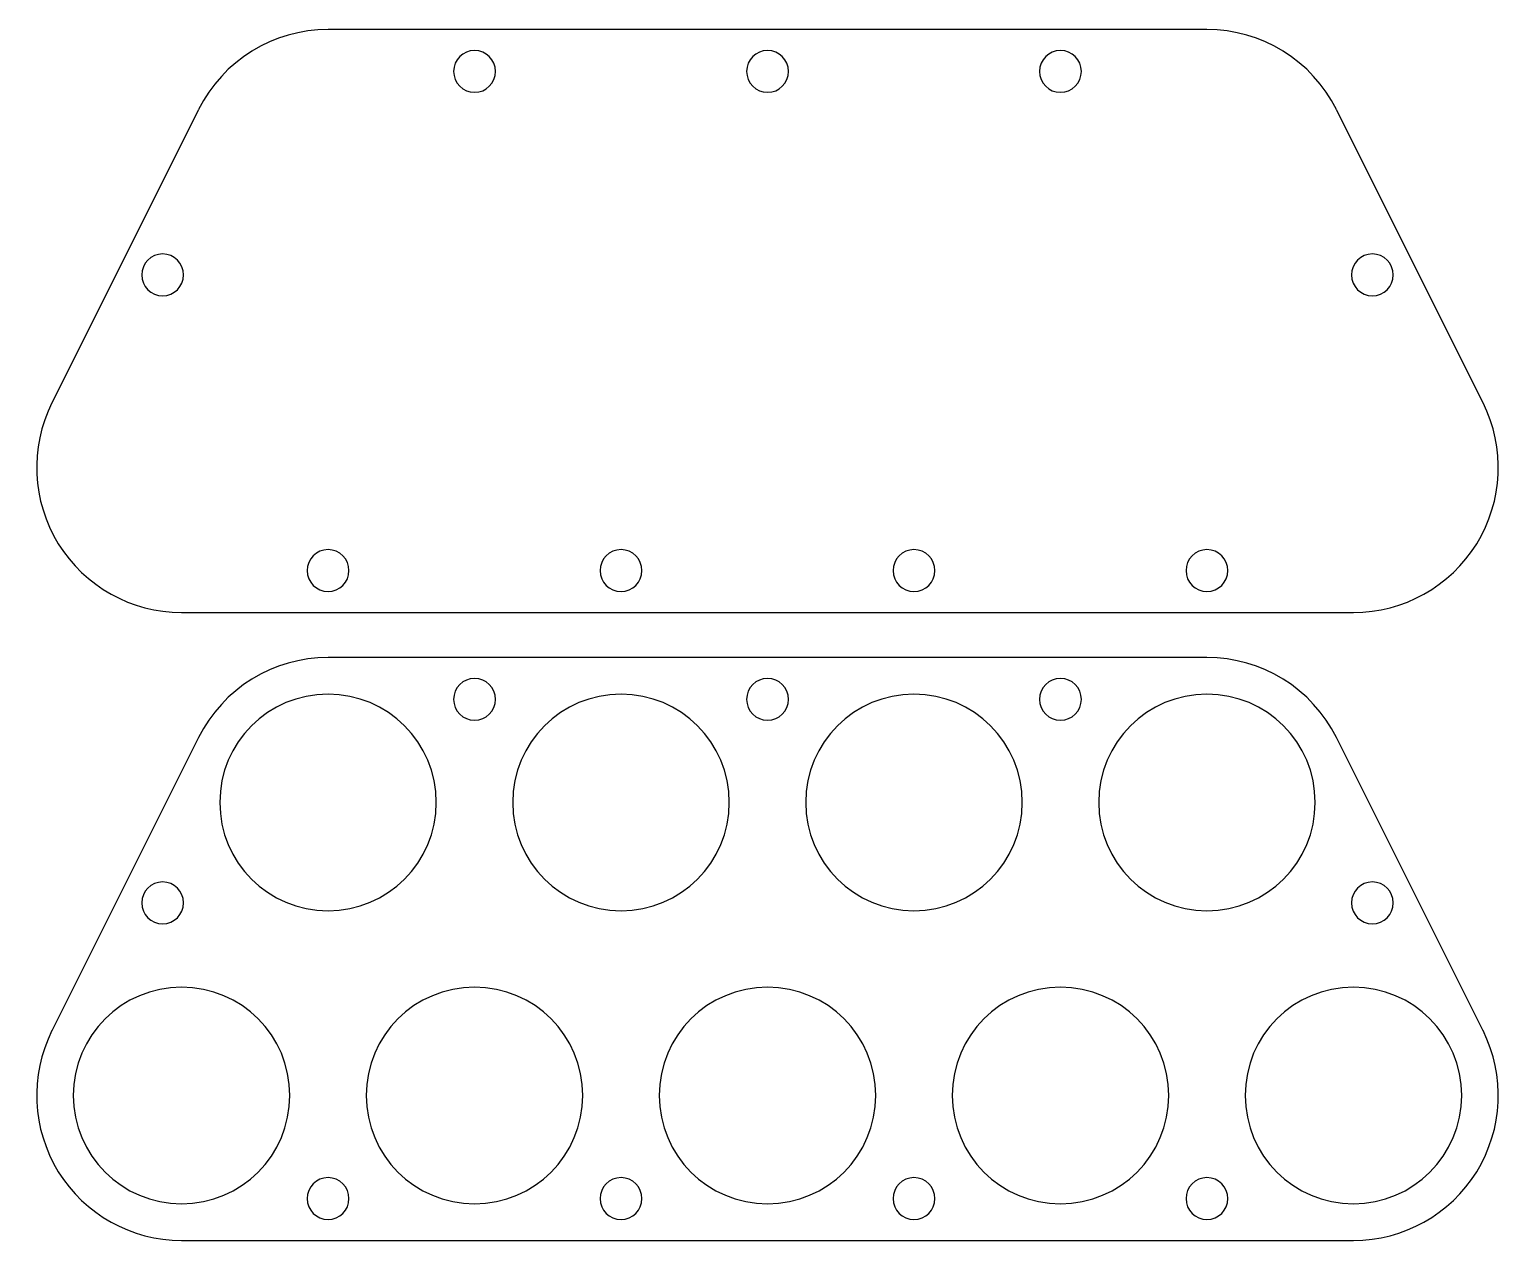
# Model space of a CAD drawing. Extents: x -383 to 322, y -141 to 437.
import ezdxf

# ---------------------------------------------------------------- set-up
doc = ezdxf.new("R2010")
doc.units = 0
doc.layers.add('Layer_1', color=7, linetype='CONTINUOUS')

msp = doc.modelspace()

# ---------------------------------------------------------------- linework, layer by layer
at = {"layer": 'Layer_1', "color": 7}
for points in [[(179.756428, 437.409209), (-240.253805, 437.409209)], [(-302.187481, 399.118703), (-372.206826, 259.122348)], [(311.709449, 259.122348), (241.690104, 399.118703)], [(-310.251983, 158.919332), (249.754606, 158.919332)], [(179.756428, 137.413995), (-240.253805, 137.413995)], [(-302.187481, 99.144656), (-372.206826, -40.8517)], [(311.709449, -40.8517), (241.690104, 99.144656)], [(-310.251983, -141.075882), (249.754606, -141.075882)]]:
    msp.add_lwpolyline(points, dxfattribs=at)
for points in [[(-240.243221, 437.409209), (-266.472013, 437.409209), (-290.449642, 422.590191), (-302.179472, 399.130408)], [(241.703249, 399.130408), (229.973442, 422.590191), (205.995775, 437.409209), (179.767011, 437.409209)], [(-170.245044, 427.418541), (-175.768571, 427.418541), (-180.246295, 422.940838), (-180.246295, 417.417289)], [(-160.243792, 417.417289), (-160.243792, 422.940838), (-164.721517, 427.418541), (-170.245044, 427.418541)], [(-30.227522, 427.418541), (-35.75107, 427.418541), (-40.228773, 422.940838), (-40.228773, 417.417289)], [(-20.22627, 417.417289), (-20.22627, 422.940838), (-24.703973, 427.418541), (-30.227522, 427.418541)], [(109.768834, 427.418541), (104.245285, 427.418541), (99.767582, 422.940838), (99.767582, 417.417289)], [(119.770085, 417.417289), (119.770085, 422.940838), (115.292382, 427.418541), (109.768834, 427.418541)], [(-180.246295, 417.417289), (-180.246295, 411.893741), (-175.768571, 407.416038), (-170.245044, 407.416038)], [(-170.245044, 407.416038), (-164.721517, 407.416038), (-160.243792, 411.893741), (-160.243792, 417.417289)], [(-40.228773, 417.417289), (-40.228773, 411.893741), (-35.75107, 407.416038), (-30.227522, 407.416038)], [(-30.227522, 407.416038), (-24.703973, 407.416038), (-20.22627, 411.893741), (-20.22627, 417.417289)], [(99.767582, 417.417289), (99.767582, 411.893741), (104.245285, 407.416038), (109.768834, 407.416038)], [(109.768834, 407.416038), (115.292382, 407.416038), (119.770085, 411.893741), (119.770085, 417.417289)], [(-319.300734, 330.200026), (-324.824274, 330.200026), (-329.301986, 325.722322), (-329.301986, 320.198774)], [(-309.299482, 320.198774), (-309.299482, 325.722322), (-313.777194, 330.200026), (-319.300734, 330.200026)], [(258.824524, 330.200026), (253.301018, 330.200026), (248.823272, 325.722322), (248.823272, 320.198774)], [(268.825775, 320.198774), (268.825775, 325.722322), (264.34803, 330.200026), (258.824524, 330.200026)], [(-329.301986, 320.198774), (-329.301986, 314.675226), (-324.824274, 310.197522), (-319.300734, 310.197522)], [(-319.300734, 310.197522), (-313.777194, 310.197522), (-309.299482, 314.675226), (-309.299482, 320.198774)], [(248.823272, 320.198774), (248.823272, 314.675226), (253.301018, 310.197522), (258.824524, 310.197522)], [(258.824524, 310.197522), (264.34803, 310.197522), (268.825775, 314.675226), (268.825775, 320.198774)], [(-372.177649, 259.134053), (-382.910438, 237.668361), (-381.763401, 212.175922), (-369.146174, 191.76086)], [(308.669957, 191.76086), (321.287198, 212.175922), (322.434262, 237.668361), (311.701427, 259.134053)], [(-369.146174, 191.76086), (-356.528948, 171.345797), (-334.240754, 158.919332), (-310.241399, 158.919332)], [(249.765189, 158.919332), (273.764552, 158.919332), (296.052738, 171.345797), (308.669957, 191.76086)], [(-240.243221, 188.93367), (-245.766749, 188.93367), (-250.244473, 184.455946), (-250.244473, 178.932418)], [(-230.24197, 178.932418), (-230.24197, 184.455946), (-234.719694, 188.93367), (-240.243221, 188.93367)], [(-100.246866, 188.93367), (-105.770414, 188.93367), (-110.248118, 184.455946), (-110.248118, 178.932418)], [(-90.245615, 178.932418), (-90.245615, 184.455946), (-94.723318, 188.93367), (-100.246866, 188.93367)], [(39.770656, 188.93367), (34.247108, 188.93367), (29.769404, 184.455946), (29.769404, 178.932418)], [(49.771908, 178.932418), (49.771908, 184.455946), (45.294204, 188.93367), (39.770656, 188.93367)], [(179.767011, 188.93367), (174.243463, 188.93367), (169.76576, 184.455946), (169.76576, 178.932418)], [(189.768263, 178.932418), (189.768263, 184.455946), (185.29056, 188.93367), (179.767011, 188.93367)], [(-250.244473, 178.932418), (-250.244473, 173.408891), (-245.766749, 168.931167), (-240.243221, 168.931167)], [(-240.243221, 168.931167), (-234.719694, 168.931167), (-230.24197, 173.408891), (-230.24197, 178.932418)], [(-110.248118, 178.932418), (-110.248118, 173.408891), (-105.770414, 168.931167), (-100.246866, 168.931167)], [(-100.246866, 168.931167), (-94.723318, 168.931167), (-90.245615, 173.408891), (-90.245615, 178.932418)], [(29.769404, 178.932418), (29.769404, 173.408891), (34.247108, 168.931167), (39.770656, 168.931167)], [(39.770656, 168.931167), (45.294204, 168.931167), (49.771908, 173.408891), (49.771908, 178.932418)], [(169.76576, 178.932418), (169.76576, 173.408891), (174.243463, 168.931167), (179.767011, 168.931167)], [(179.767011, 168.931167), (185.29056, 168.931167), (189.768263, 173.408891), (189.768263, 178.932418)], [(-240.243221, 137.413995), (-266.472013, 137.413995), (-290.449642, 122.594977), (-302.179472, 99.135215)], [(241.703249, 99.135215), (229.973442, 122.594977), (205.995775, 137.413995), (179.767011, 137.413995)], [(-170.245044, 127.423327), (-175.768571, 127.423327), (-180.246295, 122.945603), (-180.246295, 117.422075)], [(-160.243792, 117.422075), (-160.243792, 122.945603), (-164.721517, 127.423327), (-170.245044, 127.423327)], [(-30.227522, 127.423327), (-35.75107, 127.423327), (-40.228773, 122.945603), (-40.228773, 117.422075)], [(-20.22627, 117.422075), (-20.22627, 122.945603), (-24.703973, 127.423327), (-30.227522, 127.423327)], [(109.768834, 127.423327), (104.245285, 127.423327), (99.767582, 122.945603), (99.767582, 117.422075)], [(119.770085, 117.422075), (119.770085, 122.945603), (115.292382, 127.423327), (109.768834, 127.423327)], [(-240.243221, 119.909159), (-268.819507, 119.909159), (-291.985146, 96.74353), (-291.985146, 68.167234)], [(-188.501297, 68.167234), (-188.501297, 96.74353), (-211.666926, 119.909159), (-240.243221, 119.909159)], [(-100.246866, 119.909159), (-128.823162, 119.909159), (-151.988791, 96.74353), (-151.988791, 68.167234)], [(-48.504941, 68.167234), (-48.504941, 96.74353), (-71.67057, 119.909159), (-100.246866, 119.909159)], [(39.770656, 119.909159), (11.19436, 119.909159), (-11.971269, 96.74353), (-11.971269, 68.167234)], [(91.512581, 68.167234), (91.512581, 96.74353), (68.346952, 119.909159), (39.770656, 119.909159)], [(179.767011, 119.909159), (151.190716, 119.909159), (128.025087, 96.74353), (128.025087, 68.167234)], [(231.508936, 68.167234), (231.508936, 96.74353), (208.343307, 119.909159), (179.767011, 119.909159)], [(-180.246295, 117.422075), (-180.246295, 111.898548), (-175.768571, 107.420824), (-170.245044, 107.420824)], [(-170.245044, 107.420824), (-164.721517, 107.420824), (-160.243792, 111.898548), (-160.243792, 117.422075)], [(-40.228773, 117.422075), (-40.228773, 111.898548), (-35.75107, 107.420824), (-30.227522, 107.420824)], [(-30.227522, 107.420824), (-24.703973, 107.420824), (-20.22627, 111.898548), (-20.22627, 117.422075)], [(99.767582, 117.422075), (99.767582, 111.898548), (104.245285, 107.420824), (109.768834, 107.420824)], [(109.768834, 107.420824), (115.292382, 107.420824), (119.770085, 111.898548), (119.770085, 117.422075)], [(-291.985146, 68.167234), (-291.985146, 39.590949), (-268.819507, 16.425309), (-240.243221, 16.425309)], [(-240.243221, 16.425309), (-211.666926, 16.425309), (-188.501297, 39.590949), (-188.501297, 68.167234)], [(-151.988791, 68.167234), (-151.988791, 39.590949), (-128.823162, 16.425309), (-100.246866, 16.425309)], [(-100.246866, 16.425309), (-71.67057, 16.425309), (-48.504941, 39.590949), (-48.504941, 68.167234)], [(-11.971269, 68.167234), (-11.971269, 39.590949), (11.19436, 16.425309), (39.770656, 16.425309)], [(39.770656, 16.425309), (68.346952, 16.425309), (91.512581, 39.590949), (91.512581, 68.167234)], [(128.025087, 68.167234), (128.025087, 39.590949), (151.190716, 16.425309), (179.767011, 16.425309)], [(179.767011, 16.425309), (208.343307, 16.425309), (231.508936, 39.590949), (231.508936, 68.167234)], [(-319.300734, 30.204812), (-324.824274, 30.204812), (-329.301986, 25.727089), (-329.301986, 20.20356)], [(-309.299482, 20.20356), (-309.299482, 25.727089), (-313.777194, 30.204812), (-319.300734, 30.204812)], [(258.824524, 30.204812), (253.301018, 30.204812), (248.823272, 25.727089), (248.823272, 20.20356)], [(268.825775, 20.20356), (268.825775, 25.727089), (264.34803, 30.204812), (258.824524, 30.204812)], [(-329.301986, 20.20356), (-329.301986, 14.68002), (-324.824274, 10.202308), (-319.300734, 10.202308)], [(-319.300734, 10.202308), (-313.777194, 10.202308), (-309.299482, 14.68002), (-309.299482, 20.20356)], [(248.823272, 20.20356), (248.823272, 14.68002), (253.301018, 10.202308), (258.824524, 10.202308)], [(258.824524, 10.202308), (264.34803, 10.202308), (268.825775, 14.68002), (268.825775, 20.20356)], [(-310.241399, -20.06603), (-338.817676, -20.06603), (-361.983324, -43.231678), (-361.983324, -71.807954)], [(-258.499474, -71.807954), (-258.499474, -43.231678), (-281.665112, -20.06603), (-310.241399, -20.06603)], [(-170.245044, -20.06603), (-198.821339, -20.06603), (-221.986969, -43.231678), (-221.986969, -71.807954)], [(-118.503119, -71.807954), (-118.503119, -43.231678), (-141.668748, -20.06603), (-170.245044, -20.06603)], [(-30.227522, -20.06603), (-58.803817, -20.06603), (-81.969447, -43.231678), (-81.969447, -71.807954)], [(21.514403, -71.807954), (21.514403, -43.231678), (-1.651226, -20.06603), (-30.227522, -20.06603)], [(109.768834, -20.06603), (81.192538, -20.06603), (58.026909, -43.231678), (58.026909, -71.807954)], [(161.510758, -71.807954), (161.510758, -43.231678), (138.345129, -20.06603), (109.768834, -20.06603)], [(249.765189, -20.06603), (221.188893, -20.06603), (198.023264, -43.231678), (198.023264, -71.807954)], [(301.507114, -71.807954), (301.507114, -43.231678), (278.341442, -20.06603), (249.765189, -20.06603)], [(-372.177649, -40.83998), (-382.910438, -62.305669), (-381.763401, -87.798133), (-369.146174, -108.213188)], [(308.669957, -108.213188), (321.287198, -87.798133), (322.434262, -62.305669), (311.701427, -40.83998)], [(-361.983324, -71.807954), (-361.983324, -100.384231), (-338.817676, -123.549879), (-310.241399, -123.549879)], [(-310.241399, -123.549879), (-281.665112, -123.549879), (-258.499474, -100.384231), (-258.499474, -71.807954)], [(-221.986969, -71.807954), (-221.986969, -100.384231), (-198.821339, -123.549879), (-170.245044, -123.549879)], [(-170.245044, -123.549879), (-141.668748, -123.549879), (-118.503119, -100.384231), (-118.503119, -71.807954)], [(-81.969447, -71.807954), (-81.969447, -100.384231), (-58.803817, -123.549879), (-30.227522, -123.549879)], [(-30.227522, -123.549879), (-1.651226, -123.549879), (21.514403, -100.384231), (21.514403, -71.807954)], [(58.026909, -71.807954), (58.026909, -100.384231), (81.192538, -123.549879), (109.768834, -123.549879)], [(109.768834, -123.549879), (138.345129, -123.549879), (161.510758, -100.384231), (161.510758, -71.807954)], [(198.023264, -71.807954), (198.023264, -100.384231), (221.188893, -123.549879), (249.765189, -123.549879)], [(249.765189, -123.549879), (278.341442, -123.549879), (301.507114, -100.384231), (301.507114, -71.807954)], [(-369.146174, -108.213188), (-356.528948, -128.628245), (-334.240754, -141.054715), (-310.241399, -141.054715)], [(-240.243221, -111.061544), (-245.766749, -111.061544), (-250.244473, -115.539256), (-250.244473, -121.062796)], [(-230.24197, -121.062796), (-230.24197, -115.539256), (-234.719694, -111.061544), (-240.243221, -111.061544)], [(-100.246866, -111.061544), (-105.770414, -111.061544), (-110.248118, -115.539256), (-110.248118, -121.062796)], [(-90.245615, -121.062796), (-90.245615, -115.539256), (-94.723318, -111.061544), (-100.246866, -111.061544)], [(39.770656, -111.061544), (34.247108, -111.061544), (29.769404, -115.539256), (29.769404, -121.062796)], [(49.771908, -121.062796), (49.771908, -115.539256), (45.294204, -111.061544), (39.770656, -111.061544)], [(179.767011, -111.061544), (174.243463, -111.061544), (169.76576, -115.539256), (169.76576, -121.062796)], [(189.768263, -121.062796), (189.768263, -115.539256), (185.29056, -111.061544), (179.767011, -111.061544)], [(249.765189, -141.054715), (273.764552, -141.054715), (296.052738, -128.628245), (308.669957, -108.213188)], [(-250.244473, -121.062796), (-250.244473, -126.586335), (-245.766749, -131.064047), (-240.243221, -131.064047)], [(-240.243221, -131.064047), (-234.719694, -131.064047), (-230.24197, -126.586335), (-230.24197, -121.062796)], [(-110.248118, -121.062796), (-110.248118, -126.586335), (-105.770414, -131.064047), (-100.246866, -131.064047)], [(-100.246866, -131.064047), (-94.723318, -131.064047), (-90.245615, -126.586335), (-90.245615, -121.062796)], [(29.769404, -121.062796), (29.769404, -126.586335), (34.247108, -131.064047), (39.770656, -131.064047)], [(39.770656, -131.064047), (45.294204, -131.064047), (49.771908, -126.586335), (49.771908, -121.062796)], [(169.76576, -121.062796), (169.76576, -126.586335), (174.243463, -131.064047), (179.767011, -131.064047)], [(179.767011, -131.064047), (185.29056, -131.064047), (189.768263, -126.586335), (189.768263, -121.062796)]]:
    msp.add_open_spline(points, degree=3, dxfattribs=at)

doc.saveas('drawing.dxf')
